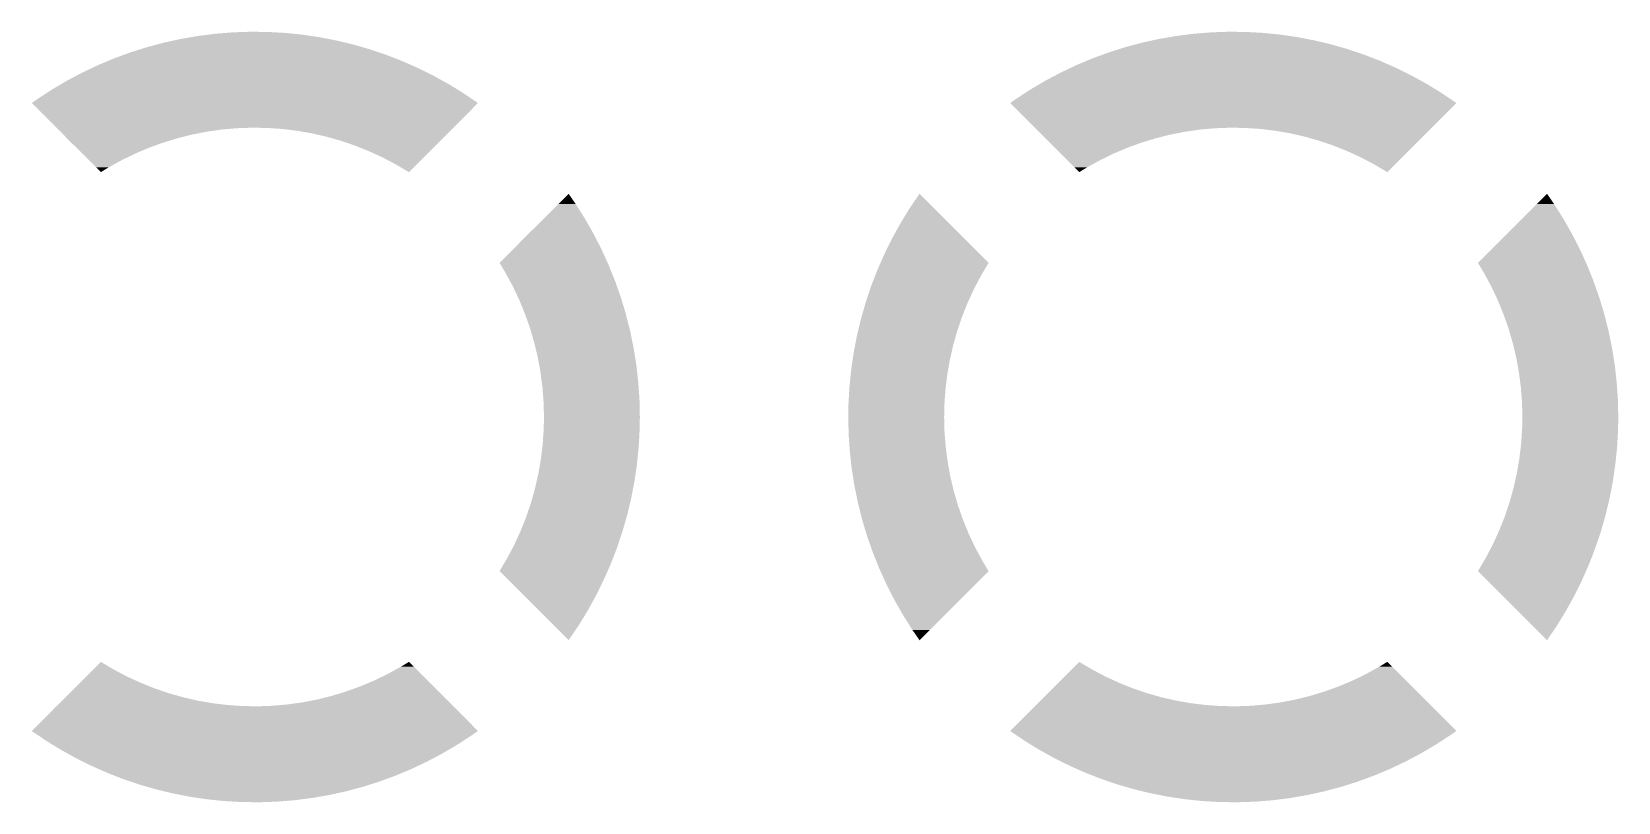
# Model space of a CAD drawing. Extents: x 295 to 953, y 10 to 290.
# Drawn here: x 582.06 to 586.179, y 120.134 to 122.133 of the extents above; entities that cross this region are included whole.
import ezdxf

# ---------------------------------------------------------------- set-up
doc = ezdxf.new("R2010")
doc.units = 0
doc.header["$LTSCALE"] = 5
doc.header["$MEASUREMENT"] = 0
doc.layers.get('0').update_dxf_attribs({"linetype": 'CONTINUOUS', "lineweight": 25})

msp = doc.modelspace()

# ---------------------------------------------------------------- linework, layer by layer
for points in [[(582.4747, 122.1188), (582.4919, 122.1218), (582.8061, 122.1188), (582.7857, 122.1218)], [(582.4919, 122.1218), (582.5199, 122.1253), (582.7857, 122.1218), (582.7615, 122.1253)], [(582.5199, 122.1253), (582.5367, 122.1275), (582.7615, 122.1253), (582.7403, 122.1275)], [(582.5367, 122.1275), (582.5658, 122.1298), (582.7403, 122.1275), (582.7167, 122.1298)], [(582.5658, 122.1298), (582.5816, 122.1311), (582.7167, 122.1298), (582.6933, 122.1311)], [(582.5816, 122.1311), (582.6147, 122.1323), (582.6933, 122.1311), (582.6717, 122.1323)], [(582.6147, 122.1323), (582.6266, 122.1327), (582.6717, 122.1323), (582.6266, 122.1327)], [(585.0147, 122.1188), (585.0319, 122.1218), (585.3461, 122.1188), (585.3257, 122.1218)], [(585.0319, 122.1218), (585.0599, 122.1253), (585.3257, 122.1218), (585.3015, 122.1253)], [(585.0599, 122.1253), (585.0767, 122.1275), (585.3015, 122.1253), (585.2803, 122.1275)], [(585.0767, 122.1275), (585.1058, 122.1298), (585.2803, 122.1275), (585.2567, 122.1298)], [(585.1058, 122.1298), (585.1216, 122.1311), (585.2567, 122.1298), (585.2333, 122.1311)], [(585.1216, 122.1311), (585.1547, 122.1323), (585.2333, 122.1311), (585.2117, 122.1323)], [(585.1547, 122.1323), (585.1666, 122.1327), (585.2117, 122.1323), (585.1666, 122.1327)], [(582.317, 122.0793), (582.3427, 122.0874), (582.9616, 122.0793), (582.9375, 122.0874)], [(582.3427, 122.0874), (582.36, 122.0929), (582.9375, 122.0874), (582.9185, 122.0929)], [(582.36, 122.0929), (582.3862, 122.0999), (582.9185, 122.0929), (582.8942, 122.0999)], [(582.3862, 122.0999), (582.4035, 122.1045), (582.8942, 122.0999), (582.8748, 122.1045)], [(582.4035, 122.1045), (582.4302, 122.1103), (582.8748, 122.1045), (582.8503, 122.1103)], [(582.4302, 122.1103), (582.4475, 122.1141), (582.8503, 122.1103), (582.8305, 122.1141)], [(582.4475, 122.1141), (582.4747, 122.1188), (582.8305, 122.1141), (582.8061, 122.1188)], [(584.857, 122.0793), (584.8827, 122.0874), (585.5016, 122.0793), (585.4775, 122.0874)], [(584.8827, 122.0874), (584.9, 122.0929), (585.4775, 122.0874), (585.4585, 122.0929)], [(584.9, 122.0929), (584.9262, 122.0999), (585.4585, 122.0929), (585.4342, 122.0999)], [(584.9262, 122.0999), (584.9435, 122.1045), (585.4342, 122.0999), (585.4148, 122.1045)], [(584.9435, 122.1045), (584.9702, 122.1103), (585.4148, 122.1045), (585.3903, 122.1103)], [(584.9702, 122.1103), (584.9875, 122.1141), (585.3903, 122.1103), (585.3705, 122.1141)], [(584.9875, 122.1141), (585.0147, 122.1188), (585.3705, 122.1141), (585.3461, 122.1188)], [(582.1924, 122.0271), (582.2165, 122.0385), (583.0864, 122.0271), (583.0634, 122.0385)], [(582.2165, 122.0385), (582.2331, 122.0464), (583.0634, 122.0385), (583.0456, 122.0464)], [(582.2331, 122.0464), (582.2578, 122.0567), (583.0456, 122.0464), (583.0222, 122.0567)], [(582.2578, 122.0567), (582.2747, 122.0638), (583.0222, 122.0567), (583.004, 122.0638)], [(582.2747, 122.0638), (582.2999, 122.073), (583.004, 122.0638), (582.9802, 122.073)], [(582.2999, 122.073), (582.317, 122.0793), (582.9802, 122.073), (582.9616, 122.0793)], [(584.7324, 122.0271), (584.7565, 122.0385), (585.6264, 122.0271), (585.6034, 122.0385)], [(584.7565, 122.0385), (584.7731, 122.0464), (585.6034, 122.0385), (585.5856, 122.0464)], [(584.7731, 122.0464), (584.7978, 122.0567), (585.5856, 122.0464), (585.5622, 122.0567)], [(584.7978, 122.0567), (584.8147, 122.0638), (585.5622, 122.0567), (585.544, 122.0638)], [(584.8147, 122.0638), (584.8399, 122.073), (585.544, 122.0638), (585.5202, 122.073)], [(584.8399, 122.073), (584.857, 122.0793), (585.5202, 122.073), (585.5016, 122.0793)], [(582.1366, 121.9967), (582.1526, 122.006), (583.1432, 121.9967), (583.1263, 122.006)], [(582.1526, 122.006), (582.1761, 122.0185), (583.1263, 122.006), (583.1038, 122.0185)], [(582.1761, 122.0185), (582.1924, 122.0271), (583.1038, 122.0185), (583.0864, 122.0271)], [(584.6766, 121.9967), (584.6926, 122.006), (585.6832, 121.9967), (585.6663, 122.006)], [(584.6926, 122.006), (584.7161, 122.0185), (585.6663, 122.006), (585.6438, 122.0185)], [(584.7161, 122.0185), (584.7324, 122.0271), (585.6438, 122.0185), (585.6264, 122.0271)], [(582.0605, 121.9478), (582.0759, 121.9586), (583.2189, 121.9478), (583.203, 121.9586)], [(582.0759, 121.9586), (582.0982, 121.9731), (583.203, 121.9586), (583.1816, 121.9731)], [(582.0982, 121.9731), (582.1137, 121.9832), (583.1816, 121.9731), (583.1652, 121.9832)], [(582.1137, 121.9832), (582.1366, 121.9967), (583.1652, 121.9832), (583.1432, 121.9967)], [(584.6005, 121.9478), (584.6159, 121.9586), (585.7589, 121.9478), (585.743, 121.9586)], [(584.6159, 121.9586), (584.6382, 121.9731), (585.743, 121.9586), (585.7216, 121.9731)], [(584.6382, 121.9731), (584.6537, 121.9832), (585.7216, 121.9731), (585.7052, 121.9832)], [(584.6537, 121.9832), (584.6766, 121.9967), (585.7052, 121.9832), (585.6832, 121.9967)], [(582.1245, 121.8838), (582.0605, 121.9478), (583.1549, 121.8838), (583.2189, 121.9478)], [(584.6645, 121.8838), (584.6005, 121.9478), (585.6949, 121.8838), (585.7589, 121.9478)], [(582.1259, 121.8824), (582.1245, 121.8838), (582.5928, 121.8824), (582.6318, 121.8838)], [(582.1293, 121.879), (582.1259, 121.8824), (582.5539, 121.879), (582.5928, 121.8824)], [(582.1348, 121.8735), (582.1293, 121.879), (582.5152, 121.8735), (582.5539, 121.879)], [(582.1423, 121.866), (582.1348, 121.8735), (582.4769, 121.866), (582.5152, 121.8735)], [(582.6709, 121.8832), (582.6318, 121.8838), (583.1543, 121.8832), (583.1549, 121.8838)], [(582.7098, 121.8806), (582.6709, 121.8832), (583.1517, 121.8806), (583.1543, 121.8832)], [(582.7486, 121.8759), (582.7098, 121.8806), (583.147, 121.8759), (583.1517, 121.8806)], [(582.7871, 121.8693), (582.7486, 121.8759), (583.1404, 121.8693), (583.147, 121.8759)], [(584.6659, 121.8824), (584.6645, 121.8838), (585.1328, 121.8824), (585.1718, 121.8838)], [(584.6693, 121.879), (584.6659, 121.8824), (585.0939, 121.879), (585.1328, 121.8824)], [(584.6748, 121.8735), (584.6693, 121.879), (585.0552, 121.8735), (585.0939, 121.879)], [(584.6823, 121.866), (584.6748, 121.8735), (585.0169, 121.866), (585.0552, 121.8735)], [(585.2109, 121.8832), (585.1718, 121.8838), (585.6943, 121.8832), (585.6949, 121.8838)], [(585.2498, 121.8806), (585.2109, 121.8832), (585.6917, 121.8806), (585.6943, 121.8832)], [(585.2886, 121.8759), (585.2498, 121.8806), (585.687, 121.8759), (585.6917, 121.8806)], [(585.3271, 121.8693), (585.2886, 121.8759), (585.6804, 121.8693), (585.687, 121.8759)], [(582.1517, 121.8565), (582.1423, 121.866), (582.439, 121.8565), (582.4769, 121.866)], [(582.1631, 121.8451), (582.1517, 121.8565), (582.4017, 121.8451), (582.439, 121.8565)], [(582.1765, 121.8318), (582.1631, 121.8451), (582.365, 121.8318), (582.4017, 121.8451)], [(582.8252, 121.8606), (582.7871, 121.8693), (583.1317, 121.8606), (583.1404, 121.8693)], [(582.8627, 121.85), (582.8252, 121.8606), (583.1211, 121.85), (583.1317, 121.8606)], [(582.8997, 121.8374), (582.8627, 121.85), (583.1085, 121.8374), (583.1211, 121.85)], [(582.936, 121.8229), (582.8997, 121.8374), (583.094, 121.8229), (583.1085, 121.8374)], [(584.6917, 121.8565), (584.6823, 121.866), (584.979, 121.8565), (585.0169, 121.866)], [(584.7031, 121.8451), (584.6917, 121.8565), (584.9417, 121.8451), (584.979, 121.8565)], [(584.7165, 121.8318), (584.7031, 121.8451), (584.905, 121.8318), (584.9417, 121.8451)], [(585.3652, 121.8606), (585.3271, 121.8693), (585.6717, 121.8606), (585.6804, 121.8693)], [(585.4027, 121.85), (585.3652, 121.8606), (585.6611, 121.85), (585.6717, 121.8606)], [(585.4397, 121.8374), (585.4027, 121.85), (585.6485, 121.8374), (585.6611, 121.85)], [(585.476, 121.8229), (585.4397, 121.8374), (585.634, 121.8229), (585.6485, 121.8374)], [(582.1917, 121.8166), (582.1765, 121.8318), (582.329, 121.8166), (582.365, 121.8318)], [(582.2088, 121.7995), (582.1917, 121.8166), (582.2939, 121.7995), (582.329, 121.8166)], [(582.2277, 121.7806), (582.2088, 121.7995), (582.2597, 121.7806), (582.2939, 121.7995)], [(582.9714, 121.8066), (582.936, 121.8229), (583.0777, 121.8066), (583.094, 121.8229)], [(583.006, 121.7884), (582.9714, 121.8066), (583.0595, 121.7884), (583.0777, 121.8066)], [(584.7317, 121.8166), (584.7165, 121.8318), (584.869, 121.8166), (584.905, 121.8318)], [(584.7488, 121.7995), (584.7317, 121.8166), (584.8339, 121.7995), (584.869, 121.8166)], [(584.7677, 121.7806), (584.7488, 121.7995), (584.7997, 121.7806), (584.8339, 121.7995)], [(585.5114, 121.8066), (585.476, 121.8229), (585.6177, 121.8066), (585.634, 121.8229)], [(585.546, 121.7884), (585.5114, 121.8066), (585.5995, 121.7884), (585.6177, 121.8066)], [(582.2398, 121.7685), (582.2277, 121.7806), (582.2398, 121.7685), (582.2597, 121.7806)], [(583.0396, 121.7685), (583.006, 121.7884), (583.0396, 121.7685), (583.0595, 121.7884)], [(584.7798, 121.7685), (584.7677, 121.7806), (584.7798, 121.7685), (584.7997, 121.7806)], [(585.5796, 121.7685), (585.546, 121.7884), (585.5796, 121.7685), (585.5995, 121.7884)], [(583.4279, 121.6862), (583.4542, 121.7125), (583.4723, 121.6862), (583.4542, 121.7125)], [(584.3399, 121.6752), (584.3652, 121.7125), (584.4025, 121.6752), (584.3652, 121.7125)], [(585.9679, 121.6862), (585.9942, 121.7125), (586.0123, 121.6862), (585.9942, 121.7125)], [(583.3898, 121.6481), (583.4279, 121.6862), (583.4964, 121.6481), (583.4723, 121.6862)], [(584.3163, 121.6368), (584.3399, 121.6752), (584.4409, 121.6368), (584.4025, 121.6752)], [(585.9298, 121.6481), (585.9679, 121.6862), (586.0364, 121.6481), (586.0123, 121.6862)], [(583.3506, 121.609), (583.3898, 121.6481), (583.5187, 121.609), (583.4964, 121.6481)], [(584.2945, 121.5974), (584.3163, 121.6368), (584.4803, 121.5974), (584.4409, 121.6368)], [(585.8906, 121.609), (585.9298, 121.6481), (586.0587, 121.609), (586.0364, 121.6481)], [(583.3105, 121.5689), (583.3506, 121.609), (583.5393, 121.5689), (583.5187, 121.609)], [(584.2745, 121.557), (584.2945, 121.5974), (584.5207, 121.557), (584.4803, 121.5974)], [(585.8505, 121.5689), (585.8906, 121.609), (586.0793, 121.5689), (586.0587, 121.609)], [(583.2749, 121.5332), (583.3105, 121.5689), (583.5556, 121.5332), (583.5393, 121.5689)], [(584.264, 121.5332), (584.2745, 121.557), (584.5445, 121.5332), (584.5207, 121.557)], [(585.8149, 121.5332), (585.8505, 121.5689), (586.0956, 121.5332), (586.0793, 121.5689)], [(583.2781, 121.5279), (583.2749, 121.5332), (583.558, 121.5279), (583.5556, 121.5332)], [(583.2909, 121.5065), (583.2781, 121.5279), (583.5666, 121.5065), (583.558, 121.5279)], [(583.3019, 121.4861), (583.2909, 121.5065), (583.5749, 121.4861), (583.5666, 121.5065)], [(584.25, 121.4996), (584.2563, 121.5158), (584.5246, 121.4996), (584.5342, 121.5158)], [(584.2563, 121.5158), (584.264, 121.5332), (584.5342, 121.5158), (584.5445, 121.5332)], [(585.8181, 121.5279), (585.8149, 121.5332), (586.098, 121.5279), (586.0956, 121.5332)], [(585.8309, 121.5065), (585.8181, 121.5279), (586.1066, 121.5065), (586.098, 121.5279)], [(585.8419, 121.4861), (585.8309, 121.5065), (586.1149, 121.4861), (586.1066, 121.5065)], [(583.3095, 121.4721), (583.3019, 121.4861), (583.5798, 121.4721), (583.5749, 121.4861)], [(583.323, 121.4436), (583.3095, 121.4721), (583.5898, 121.4436), (583.5798, 121.4721)], [(584.2256, 121.4311), (584.237, 121.465), (584.4908, 121.4311), (584.5064, 121.465)], [(584.237, 121.465), (584.24, 121.4738), (584.5064, 121.465), (584.511, 121.4738)], [(584.24, 121.4738), (584.25, 121.4996), (584.511, 121.4738), (584.5246, 121.4996)], [(585.8495, 121.4721), (585.8419, 121.4861), (586.1198, 121.4721), (586.1149, 121.4861)], [(585.863, 121.4436), (585.8495, 121.4721), (586.1298, 121.4436), (586.1198, 121.4721)], [(583.3262, 121.4368), (583.323, 121.4436), (583.5919, 121.4368), (583.5898, 121.4436)], [(583.341, 121.4007), (583.3262, 121.4368), (583.6028, 121.4007), (583.5919, 121.4368)], [(584.2147, 121.3933), (584.2252, 121.4296), (584.4756, 121.3933), (584.4901, 121.4296)], [(584.2252, 121.4296), (584.2256, 121.4311), (584.4901, 121.4296), (584.4908, 121.4311)], [(585.8662, 121.4368), (585.863, 121.4436), (586.1319, 121.4368), (586.1298, 121.4436)], [(585.881, 121.4007), (585.8662, 121.4368), (586.1428, 121.4007), (586.1319, 121.4368)], [(583.3411, 121.4004), (583.341, 121.4007), (583.6028, 121.4004), (583.6028, 121.4007)], [(583.354, 121.3638), (583.3411, 121.4004), (583.6121, 121.3638), (583.6028, 121.4004)], [(584.2056, 121.3563), (584.2131, 121.3878), (584.463, 121.3563), (584.4737, 121.3878)], [(584.2131, 121.3878), (584.2147, 121.3933), (584.4737, 121.3878), (584.4756, 121.3933)], [(585.8811, 121.4004), (585.881, 121.4007), (586.1428, 121.4004), (586.1428, 121.4007)], [(585.894, 121.3638), (585.8811, 121.4004), (586.1521, 121.3638), (586.1428, 121.4004)], [(583.3561, 121.3567), (583.354, 121.3638), (583.6139, 121.3567), (583.6121, 121.3638)], [(583.365, 121.3264), (583.3561, 121.3567), (583.6201, 121.3264), (583.6139, 121.3567)], [(584.1978, 121.3188), (584.2027, 121.344), (584.4524, 121.3188), (584.4595, 121.344)], [(584.2027, 121.344), (584.2056, 121.3563), (584.4595, 121.344), (584.463, 121.3563)], [(585.8961, 121.3567), (585.894, 121.3638), (586.1539, 121.3567), (586.1521, 121.3638)], [(585.905, 121.3264), (585.8961, 121.3567), (586.1601, 121.3264), (586.1539, 121.3567)], [(583.3683, 121.3126), (583.365, 121.3264), (583.623, 121.3126), (583.6201, 121.3264)], [(583.3741, 121.2884), (583.3683, 121.3126), (583.6268, 121.2884), (583.623, 121.3126)], [(584.1914, 121.2807), (584.1942, 121.2997), (584.4437, 121.2807), (584.4481, 121.2997)], [(584.1942, 121.2997), (584.1978, 121.3188), (584.4481, 121.2997), (584.4524, 121.3188)], [(585.9083, 121.3126), (585.905, 121.3264), (586.163, 121.3126), (586.1601, 121.3264)], [(585.9141, 121.2884), (585.9083, 121.3126), (586.1668, 121.2884), (586.163, 121.3126)], [(583.3778, 121.2681), (583.3741, 121.2884), (583.6301, 121.2681), (583.6268, 121.2884)], [(583.3811, 121.25), (583.3778, 121.2681), (583.6321, 121.25), (583.6301, 121.2681)], [(584.1877, 121.2551), (584.1914, 121.2807), (584.4393, 121.2551), (584.4437, 121.2807)], [(585.9178, 121.2681), (585.9141, 121.2884), (586.1701, 121.2681), (586.1668, 121.2884)], [(585.9211, 121.25), (585.9178, 121.2681), (586.1721, 121.25), (586.1701, 121.2681)], [(583.3846, 121.2233), (583.3811, 121.25), (583.6351, 121.2233), (583.6321, 121.25)], [(583.3862, 121.2113), (583.3846, 121.2233), (583.6359, 121.2113), (583.6351, 121.2233)], [(584.1832, 121.2103), (584.1864, 121.2422), (584.4332, 121.2103), (584.4371, 121.2422)], [(584.1864, 121.2422), (584.1877, 121.2551), (584.4371, 121.2422), (584.4393, 121.2551)], [(585.9246, 121.2233), (585.9211, 121.25), (586.1751, 121.2233), (586.1721, 121.25)], [(585.9262, 121.2113), (585.9246, 121.2233), (586.1759, 121.2113), (586.1751, 121.2233)], [(583.3888, 121.1784), (583.3862, 121.2113), (583.6382, 121.1784), (583.6359, 121.2113)], [(583.3892, 121.1723), (583.3888, 121.1784), (583.6383, 121.1723), (583.6382, 121.1784)], [(584.1807, 121.1653), (584.1828, 121.2034), (584.4298, 121.1653), (584.4324, 121.2034)], [(584.1828, 121.2034), (584.1832, 121.2103), (584.4324, 121.2034), (584.4332, 121.2103)], [(585.9288, 121.1784), (585.9262, 121.2113), (586.1782, 121.1784), (586.1759, 121.2113)], [(585.9292, 121.1723), (585.9288, 121.1784), (586.1783, 121.1723), (586.1782, 121.1784)], [(583.3903, 121.1333), (583.3892, 121.1723), (583.6392, 121.1333), (583.6383, 121.1723)], [(583.3896, 121.1021), (583.3903, 121.1333), (583.6387, 121.1021), (583.6392, 121.1333)], [(584.1802, 121.1333), (584.1807, 121.1645), (584.4291, 121.1333), (584.4298, 121.1645)], [(584.1811, 121.0943), (584.1802, 121.1333), (584.4301, 121.0943), (584.4291, 121.1333)], [(584.1807, 121.1645), (584.1807, 121.1653), (584.4298, 121.1645), (584.4298, 121.1653)], [(585.9303, 121.1333), (585.9292, 121.1723), (586.1792, 121.1333), (586.1783, 121.1723)], [(585.9296, 121.1021), (585.9303, 121.1333), (586.1787, 121.1021), (586.1792, 121.1333)], [(583.387, 121.0632), (583.3896, 121.1013), (583.6366, 121.0632), (583.6387, 121.1013)], [(583.3896, 121.1013), (583.3896, 121.1021), (583.6387, 121.1013), (583.6387, 121.1021)], [(584.1812, 121.0883), (584.1811, 121.0943), (584.4306, 121.0883), (584.4301, 121.0943)], [(585.927, 121.0632), (585.9296, 121.1013), (586.1766, 121.0632), (586.1787, 121.1013)], [(585.9296, 121.1013), (585.9296, 121.1021), (586.1787, 121.1013), (586.1787, 121.1021)], [(583.3823, 121.0244), (583.3862, 121.0563), (583.633, 121.0244), (583.6362, 121.0563)], [(583.3862, 121.0563), (583.387, 121.0632), (583.6362, 121.0563), (583.6366, 121.0632)], [(584.1835, 121.0553), (584.1812, 121.0883), (584.4332, 121.0553), (584.4306, 121.0883)], [(584.1843, 121.0433), (584.1835, 121.0553), (584.4348, 121.0433), (584.4332, 121.0553)], [(585.9223, 121.0244), (585.9262, 121.0563), (586.173, 121.0244), (586.1762, 121.0563)], [(585.9262, 121.0563), (585.927, 121.0632), (586.1762, 121.0563), (586.1766, 121.0632)], [(583.3756, 120.9859), (583.3801, 121.0115), (583.628, 120.9859), (583.6317, 121.0115)], [(583.3801, 121.0115), (583.3823, 121.0244), (583.6317, 121.0115), (583.633, 121.0244)], [(584.1873, 121.0166), (584.1843, 121.0433), (584.4383, 121.0166), (584.4348, 121.0433)], [(584.1893, 120.9985), (584.1873, 121.0166), (584.4416, 120.9985), (584.4383, 121.0166)], [(585.9156, 120.9859), (585.9201, 121.0115), (586.168, 120.9859), (586.1717, 121.0115)], [(585.9201, 121.0115), (585.9223, 121.0244), (586.1717, 121.0115), (586.173, 121.0244)], [(583.3713, 120.9669), (583.3756, 120.9859), (583.6252, 120.9669), (583.628, 120.9859)], [(584.1926, 120.9782), (584.1893, 120.9985), (584.4453, 120.9782), (584.4416, 120.9985)], [(584.1964, 120.954), (584.1926, 120.9782), (584.4511, 120.954), (584.4453, 120.9782)], [(585.9113, 120.9669), (585.9156, 120.9859), (586.1652, 120.9669), (586.168, 120.9859)], [(583.3599, 120.9226), (583.367, 120.9478), (583.6167, 120.9226), (583.6216, 120.9478)], [(583.367, 120.9478), (583.3713, 120.9669), (583.6216, 120.9478), (583.6252, 120.9669)], [(584.1993, 120.9402), (584.1964, 120.954), (584.4544, 120.9402), (584.4511, 120.954)], [(584.2055, 120.9099), (584.1993, 120.9402), (584.4633, 120.9099), (584.4544, 120.9402)], [(585.8999, 120.9226), (585.907, 120.9478), (586.1567, 120.9226), (586.1616, 120.9478)], [(585.907, 120.9478), (585.9113, 120.9669), (586.1616, 120.9478), (586.1652, 120.9669)], [(583.3457, 120.8788), (583.3564, 120.9103), (583.6062, 120.8788), (583.6138, 120.9103)], [(583.3564, 120.9103), (583.3599, 120.9226), (583.6138, 120.9103), (583.6167, 120.9226)], [(584.2073, 120.9028), (584.2055, 120.9099), (584.4654, 120.9028), (584.4633, 120.9099)], [(584.2166, 120.8662), (584.2073, 120.9028), (584.4783, 120.8662), (584.4654, 120.9028)], [(585.8857, 120.8788), (585.8964, 120.9103), (586.1462, 120.8788), (586.1538, 120.9103)], [(585.8964, 120.9103), (585.8999, 120.9226), (586.1538, 120.9103), (586.1567, 120.9226)], [(583.3293, 120.837), (583.3438, 120.8733), (583.5942, 120.837), (583.6047, 120.8733)], [(583.3438, 120.8733), (583.3457, 120.8788), (583.6047, 120.8733), (583.6062, 120.8788)], [(584.2166, 120.8659), (584.2166, 120.8662), (584.4784, 120.8659), (584.4783, 120.8662)], [(584.2275, 120.8298), (584.2166, 120.8659), (584.4932, 120.8298), (584.4784, 120.8659)], [(585.8693, 120.837), (585.8838, 120.8733), (586.1342, 120.837), (586.1447, 120.8733)], [(585.8838, 120.8733), (585.8857, 120.8788), (586.1447, 120.8733), (586.1462, 120.8788)], [(583.313, 120.8016), (583.3286, 120.8355), (583.5823, 120.8016), (583.5938, 120.8355)], [(583.3286, 120.8355), (583.3293, 120.837), (583.5938, 120.8355), (583.5942, 120.837)], [(584.2296, 120.823), (584.2275, 120.8298), (584.4964, 120.823), (584.4932, 120.8298)], [(584.2396, 120.7945), (584.2296, 120.823), (584.5099, 120.7945), (584.4964, 120.823)], [(585.853, 120.8016), (585.8686, 120.8355), (586.1223, 120.8016), (586.1338, 120.8355)], [(585.8686, 120.8355), (585.8693, 120.837), (586.1338, 120.8355), (586.1342, 120.837)], [(583.2852, 120.7508), (583.2948, 120.767), (583.5631, 120.7508), (583.5694, 120.767)], [(583.2948, 120.767), (583.3084, 120.7928), (583.5694, 120.767), (583.5794, 120.7928)], [(583.3084, 120.7928), (583.313, 120.8016), (583.5794, 120.7928), (583.5823, 120.8016)], [(584.2445, 120.7805), (584.2396, 120.7945), (584.5175, 120.7805), (584.5099, 120.7945)], [(584.2528, 120.7601), (584.2445, 120.7805), (584.5285, 120.7601), (584.5175, 120.7805)], [(585.8252, 120.7508), (585.8348, 120.767), (586.1031, 120.7508), (586.1094, 120.767)], [(585.8348, 120.767), (585.8484, 120.7928), (586.1094, 120.767), (586.1194, 120.7928)], [(585.8484, 120.7928), (585.853, 120.8016), (586.1194, 120.7928), (586.1223, 120.8016)], [(583.2749, 120.7334), (583.2852, 120.7508), (583.5554, 120.7334), (583.5631, 120.7508)], [(583.2987, 120.7096), (583.2749, 120.7334), (583.5449, 120.7096), (583.5554, 120.7334)], [(584.2614, 120.7387), (584.2528, 120.7601), (584.5413, 120.7387), (584.5285, 120.7601)], [(584.2638, 120.7334), (584.2614, 120.7387), (584.5445, 120.7334), (584.5413, 120.7387)], [(584.2801, 120.6977), (584.2638, 120.7334), (584.5089, 120.6977), (584.5445, 120.7334)], [(585.8149, 120.7334), (585.8252, 120.7508), (586.0954, 120.7334), (586.1031, 120.7508)], [(585.8387, 120.7096), (585.8149, 120.7334), (586.0849, 120.7096), (586.0954, 120.7334)], [(583.3391, 120.6692), (583.2987, 120.7096), (583.5249, 120.6692), (583.5449, 120.7096)], [(584.3006, 120.6576), (584.2801, 120.6977), (584.4688, 120.6576), (584.5089, 120.6977)], [(585.8791, 120.6692), (585.8387, 120.7096), (586.0649, 120.6692), (586.0849, 120.7096)], [(583.3785, 120.6298), (583.3391, 120.6692), (583.5031, 120.6298), (583.5249, 120.6692)], [(584.323, 120.6185), (584.3006, 120.6576), (584.4296, 120.6185), (584.4688, 120.6576)], [(585.9185, 120.6298), (585.8791, 120.6692), (586.0431, 120.6298), (586.0649, 120.6692)], [(583.4169, 120.5914), (583.3785, 120.6298), (583.4795, 120.5914), (583.5031, 120.6298)], [(584.3471, 120.5804), (584.323, 120.6185), (584.3915, 120.5804), (584.4296, 120.6185)], [(585.9569, 120.5914), (585.9185, 120.6298), (586.0195, 120.5914), (586.0431, 120.6298)], [(583.4542, 120.5541), (583.4169, 120.5914), (583.4542, 120.5541), (583.4795, 120.5914)], [(584.3652, 120.5541), (584.3471, 120.5804), (584.3652, 120.5541), (584.3915, 120.5804)], [(585.9942, 120.5541), (585.9569, 120.5914), (585.9942, 120.5541), (586.0195, 120.5914)], [(582.2017, 120.46), (582.2199, 120.4782), (582.3079, 120.46), (582.2734, 120.4782)], [(582.2199, 120.4782), (582.2398, 120.4981), (582.2734, 120.4782), (582.2398, 120.4981)], [(582.9855, 120.4671), (583.0197, 120.486), (583.0706, 120.4671), (583.0517, 120.486)], [(583.0197, 120.486), (583.0396, 120.4981), (583.0517, 120.486), (583.0396, 120.4981)], [(584.7417, 120.46), (584.7599, 120.4782), (584.8479, 120.46), (584.8134, 120.4782)], [(584.7599, 120.4782), (584.7798, 120.4981), (584.8134, 120.4782), (584.7798, 120.4981)], [(585.5255, 120.4671), (585.5597, 120.486), (585.6106, 120.4671), (585.5917, 120.486)], [(585.5597, 120.486), (585.5796, 120.4981), (585.5917, 120.486), (585.5796, 120.4981)], [(582.1709, 120.4292), (582.1854, 120.4437), (582.3797, 120.4292), (582.3434, 120.4437)], [(582.1854, 120.4437), (582.2017, 120.46), (582.3434, 120.4437), (582.3079, 120.46)], [(582.8777, 120.4215), (582.9144, 120.4348), (583.1162, 120.4215), (583.1029, 120.4348)], [(582.9144, 120.4348), (582.9504, 120.45), (583.1029, 120.4348), (583.0877, 120.45)], [(582.9504, 120.45), (582.9855, 120.4671), (583.0877, 120.45), (583.0706, 120.4671)], [(584.7109, 120.4292), (584.7254, 120.4437), (584.9197, 120.4292), (584.8834, 120.4437)], [(584.7254, 120.4437), (584.7417, 120.46), (584.8834, 120.4437), (584.8479, 120.46)], [(585.4177, 120.4215), (585.4544, 120.4348), (585.6562, 120.4215), (585.6429, 120.4348)], [(585.4544, 120.4348), (585.4904, 120.45), (585.6429, 120.4348), (585.6277, 120.45)], [(585.4904, 120.45), (585.5255, 120.4671), (585.6277, 120.45), (585.6106, 120.4671)], [(582.1277, 120.386), (582.1324, 120.3907), (582.5696, 120.386), (582.5308, 120.3907)], [(582.1324, 120.3907), (582.139, 120.3973), (582.5308, 120.3907), (582.4923, 120.3973)], [(582.139, 120.3973), (582.1477, 120.406), (582.4923, 120.3973), (582.4542, 120.406)], [(582.1477, 120.406), (582.1583, 120.4166), (582.4542, 120.406), (582.4167, 120.4166)], [(582.1583, 120.4166), (582.1709, 120.4292), (582.4167, 120.4166), (582.3797, 120.4292)], [(582.7255, 120.3877), (582.7641, 120.3931), (583.1501, 120.3877), (583.1446, 120.3931)], [(582.7641, 120.3931), (582.8025, 120.4006), (583.1446, 120.3931), (583.1371, 120.4006)], [(582.8025, 120.4006), (582.8404, 120.4101), (583.1371, 120.4006), (583.1277, 120.4101)], [(582.8404, 120.4101), (582.8777, 120.4215), (583.1277, 120.4101), (583.1162, 120.4215)], [(584.6677, 120.386), (584.6724, 120.3907), (585.1096, 120.386), (585.0708, 120.3907)], [(584.6724, 120.3907), (584.679, 120.3973), (585.0708, 120.3907), (585.0323, 120.3973)], [(584.679, 120.3973), (584.6877, 120.406), (585.0323, 120.3973), (584.9942, 120.406)], [(584.6877, 120.406), (584.6983, 120.4166), (584.9942, 120.406), (584.9567, 120.4166)], [(584.6983, 120.4166), (584.7109, 120.4292), (584.9567, 120.4166), (584.9197, 120.4292)], [(585.2655, 120.3877), (585.3041, 120.3931), (585.6901, 120.3877), (585.6846, 120.3931)], [(585.3041, 120.3931), (585.3425, 120.4006), (585.6846, 120.3931), (585.6771, 120.4006)], [(585.3425, 120.4006), (585.3804, 120.4101), (585.6771, 120.4006), (585.6677, 120.4101)], [(585.3804, 120.4101), (585.4177, 120.4215), (585.6677, 120.4101), (585.6562, 120.4215)], [(582.0604, 120.3188), (582.1244, 120.3828), (583.2189, 120.3188), (583.1549, 120.3828)], [(582.1244, 120.3828), (582.1251, 120.3834), (582.6476, 120.3828), (582.6085, 120.3834)], [(582.1251, 120.3834), (582.1277, 120.386), (582.6085, 120.3834), (582.5696, 120.386)], [(582.6476, 120.3828), (582.6866, 120.3842), (583.1549, 120.3828), (583.1535, 120.3842)], [(582.6866, 120.3842), (582.7255, 120.3877), (583.1535, 120.3842), (583.1501, 120.3877)], [(584.6004, 120.3188), (584.6644, 120.3828), (585.7589, 120.3188), (585.6949, 120.3828)], [(584.6644, 120.3828), (584.6651, 120.3834), (585.1876, 120.3828), (585.1485, 120.3834)], [(584.6651, 120.3834), (584.6677, 120.386), (585.1485, 120.3834), (585.1096, 120.386)], [(585.1876, 120.3828), (585.2266, 120.3842), (585.6949, 120.3828), (585.6935, 120.3842)], [(585.2266, 120.3842), (585.2655, 120.3877), (585.6935, 120.3842), (585.6901, 120.3877)], [(582.0764, 120.308), (582.0604, 120.3188), (583.2034, 120.308), (583.2189, 120.3188)], [(584.6164, 120.308), (584.6004, 120.3188), (585.7434, 120.308), (585.7589, 120.3188)], [(582.0978, 120.2935), (582.0764, 120.308), (583.1812, 120.2935), (583.2034, 120.308)], [(582.1142, 120.2834), (582.0978, 120.2935), (583.1657, 120.2834), (583.1812, 120.2935)], [(582.1362, 120.2699), (582.1142, 120.2834), (583.1427, 120.2699), (583.1657, 120.2834)], [(582.1531, 120.2606), (582.1362, 120.2699), (583.1268, 120.2606), (583.1427, 120.2699)], [(584.6378, 120.2935), (584.6164, 120.308), (585.7212, 120.2935), (585.7434, 120.308)], [(584.6542, 120.2834), (584.6378, 120.2935), (585.7057, 120.2834), (585.7212, 120.2935)], [(584.6762, 120.2699), (584.6542, 120.2834), (585.6827, 120.2699), (585.7057, 120.2834)], [(584.6931, 120.2606), (584.6762, 120.2699), (585.6668, 120.2606), (585.6827, 120.2699)], [(582.1756, 120.2481), (582.1531, 120.2606), (583.1033, 120.2481), (583.1268, 120.2606)], [(582.193, 120.2395), (582.1756, 120.2481), (583.087, 120.2395), (583.1033, 120.2481)], [(582.216, 120.2281), (582.193, 120.2395), (583.0629, 120.2281), (583.087, 120.2395)], [(582.2338, 120.2202), (582.216, 120.2281), (583.0463, 120.2202), (583.0629, 120.2281)], [(584.7156, 120.2481), (584.6931, 120.2606), (585.6433, 120.2481), (585.6668, 120.2606)], [(584.733, 120.2395), (584.7156, 120.2481), (585.627, 120.2395), (585.6433, 120.2481)], [(584.756, 120.2281), (584.733, 120.2395), (585.6029, 120.2281), (585.627, 120.2395)], [(584.7738, 120.2202), (584.756, 120.2281), (585.5863, 120.2202), (585.6029, 120.2281)], [(582.2572, 120.2099), (582.2338, 120.2202), (583.0216, 120.2099), (583.0463, 120.2202)], [(582.2754, 120.2028), (582.2572, 120.2099), (583.0047, 120.2028), (583.0216, 120.2099)], [(582.2992, 120.1936), (582.2754, 120.2028), (582.9795, 120.1936), (583.0047, 120.2028)], [(582.3178, 120.1873), (582.2992, 120.1936), (582.9624, 120.1873), (582.9795, 120.1936)], [(582.3419, 120.1792), (582.3178, 120.1873), (582.9367, 120.1792), (582.9624, 120.1873)], [(584.7972, 120.2099), (584.7738, 120.2202), (585.5616, 120.2099), (585.5863, 120.2202)], [(584.8154, 120.2028), (584.7972, 120.2099), (585.5447, 120.2028), (585.5616, 120.2099)], [(584.8392, 120.1936), (584.8154, 120.2028), (585.5195, 120.1936), (585.5447, 120.2028)], [(584.8578, 120.1873), (584.8392, 120.1936), (585.5024, 120.1873), (585.5195, 120.1936)], [(584.8819, 120.1792), (584.8578, 120.1873), (585.4767, 120.1792), (585.5024, 120.1873)], [(582.3609, 120.1737), (582.3419, 120.1792), (582.9194, 120.1737), (582.9367, 120.1792)], [(582.3852, 120.1668), (582.3609, 120.1737), (582.8932, 120.1668), (582.9194, 120.1737)], [(582.4046, 120.1621), (582.3852, 120.1668), (582.8759, 120.1621), (582.8932, 120.1668)], [(582.429, 120.1563), (582.4046, 120.1621), (582.8492, 120.1563), (582.8759, 120.1621)], [(582.4489, 120.1525), (582.429, 120.1563), (582.8318, 120.1525), (582.8492, 120.1563)], [(582.4733, 120.1478), (582.4489, 120.1525), (582.8046, 120.1478), (582.8318, 120.1525)], [(582.4937, 120.1448), (582.4733, 120.1478), (582.7874, 120.1448), (582.8046, 120.1478)], [(582.5179, 120.1413), (582.4937, 120.1448), (582.7595, 120.1413), (582.7874, 120.1448)], [(584.9009, 120.1737), (584.8819, 120.1792), (585.4594, 120.1737), (585.4767, 120.1792)], [(584.9252, 120.1668), (584.9009, 120.1737), (585.4332, 120.1668), (585.4594, 120.1737)], [(584.9446, 120.1621), (584.9252, 120.1668), (585.4159, 120.1621), (585.4332, 120.1668)], [(584.969, 120.1563), (584.9446, 120.1621), (585.3892, 120.1563), (585.4159, 120.1621)], [(584.9889, 120.1525), (584.969, 120.1563), (585.3718, 120.1525), (585.3892, 120.1563)], [(585.0133, 120.1478), (584.9889, 120.1525), (585.3446, 120.1478), (585.3718, 120.1525)], [(585.0337, 120.1448), (585.0133, 120.1478), (585.3274, 120.1448), (585.3446, 120.1478)], [(585.0579, 120.1413), (585.0337, 120.1448), (585.2995, 120.1413), (585.3274, 120.1448)], [(582.5391, 120.1391), (582.5179, 120.1413), (582.7427, 120.1391), (582.7595, 120.1413)], [(582.5627, 120.1368), (582.5391, 120.1391), (582.7136, 120.1368), (582.7427, 120.1391)], [(582.5861, 120.1355), (582.5627, 120.1368), (582.6978, 120.1355), (582.7136, 120.1368)], [(582.6077, 120.1343), (582.5861, 120.1355), (582.6647, 120.1343), (582.6978, 120.1355)], [(582.6528, 120.1339), (582.6077, 120.1343), (582.6528, 120.1339), (582.6647, 120.1343)], [(585.0791, 120.1391), (585.0579, 120.1413), (585.2827, 120.1391), (585.2995, 120.1413)], [(585.1027, 120.1368), (585.0791, 120.1391), (585.2536, 120.1368), (585.2827, 120.1391)], [(585.1261, 120.1355), (585.1027, 120.1368), (585.2378, 120.1355), (585.2536, 120.1368)], [(585.1477, 120.1343), (585.1261, 120.1355), (585.2047, 120.1343), (585.2378, 120.1355)], [(585.1928, 120.1339), (585.1477, 120.1343), (585.1928, 120.1339), (585.2047, 120.1343)]]:
    msp.add_solid(points)

doc.saveas('drawing.dxf')
